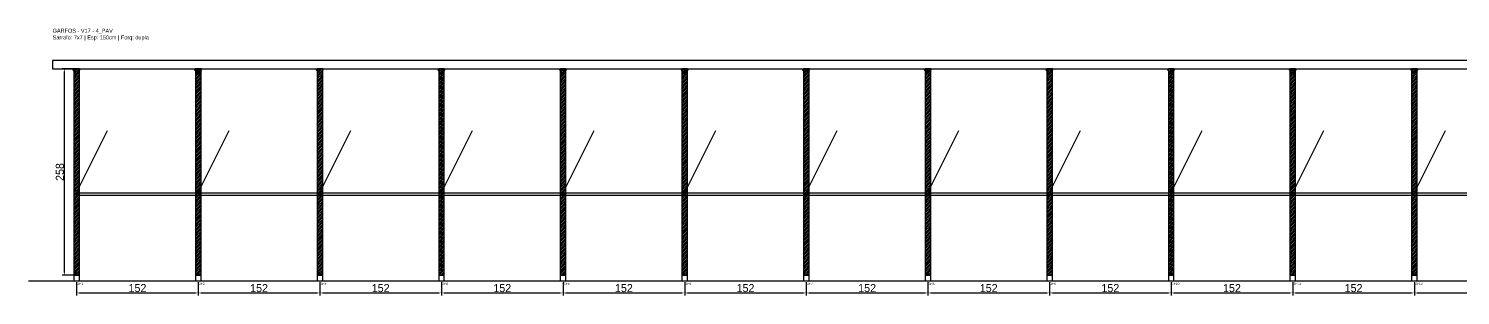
# Model space of a CAD drawing. Header units: metres. Extents: x -30 to 3585, y -25 to 308.
# Drawn here: x -30 to 1759, y -25 to 308 of the extents above; entities that cross this region are included whole.
import ezdxf

# ---------------------------------------------------------------- set-up
doc = ezdxf.new("R2010")
doc.units = ezdxf.units.M
for name, color, linetype in [('BARRA_ANCORAGEM', 1, 'Continuous'), ('COTA', 241, 'Continuous'), ('GARFOS OK', 3, 'Continuous'), ('NOME DA VIGA', 6, 'Continuous'), ('SARR_7x7', 40, 'Continuous'), ('TIRAS REESCORAMENTO', 252, 'Continuous'), ('VIGAS', 3, 'Continuous')]:
    doc.layers.add(name, color=color, linetype=linetype)
doc.dimstyles.new('EZ DXF', dxfattribs={"dimtxt": 10, "dimasz": 3.5, "dimexe": 3, "dimexo": 1.5, "dimgap": 1, "dimtad": 1, "dimdec": 1, "dimdsep": 46, "dimcen": 2.5, "dimazin": 3, "dimtfac": 1, "dimtmove": 0, "dimatfit": 3})

msp = doc.modelspace()

# ---------------------------------------------------------------- hatches: boundary and pattern name
at = {"layer": 'COTA'}
h = msp.add_hatch(dxfattribs=at)
h.set_pattern_fill('ANSI31', scale=0.5)
h.paths.add_polyline_path([(26.5, 0), (33.5, 0), (33.5, 258), (26.5, 258)])
h = msp.add_hatch(dxfattribs=at)
h.set_pattern_fill('ANSI31', scale=0.5)
h.paths.add_polyline_path([(178.48, 0), (185.48, 0), (185.48, 258), (178.48, 258)])
h = msp.add_hatch(dxfattribs=at)
h.set_pattern_fill('ANSI31', scale=0.5)
h.paths.add_polyline_path([(330.45, 0), (337.45, 0), (337.45, 258), (330.45, 258)])
h = msp.add_hatch(dxfattribs=at)
h.set_pattern_fill('ANSI31', scale=0.5)
h.paths.add_polyline_path([(482.43, 0), (489.43, 0), (489.43, 258), (482.43, 258)])
h = msp.add_hatch(dxfattribs=at)
h.set_pattern_fill('ANSI31', scale=0.5)
h.paths.add_polyline_path([(634.41, 0), (641.41, 0), (641.41, 258), (634.41, 258)])
h = msp.add_hatch(dxfattribs=at)
h.set_pattern_fill('ANSI31', scale=0.5)
h.paths.add_polyline_path([(786.38, 0), (793.38, 0), (793.38, 258), (786.38, 258)])
h = msp.add_hatch(dxfattribs=at)
h.set_pattern_fill('ANSI31', scale=0.5)
h.paths.add_polyline_path([(938.36, 0), (945.36, 0), (945.36, 258), (938.36, 258)])
h = msp.add_hatch(dxfattribs=at)
h.set_pattern_fill('ANSI31', scale=0.5)
h.paths.add_polyline_path([(1090.34, 0), (1097.34, 0), (1097.34, 258), (1090.34, 258)])
h = msp.add_hatch(dxfattribs=at)
h.set_pattern_fill('ANSI31', scale=0.5)
h.paths.add_polyline_path([(1242.31, 0), (1249.31, 0), (1249.31, 258), (1242.31, 258)])
h = msp.add_hatch(dxfattribs=at)
h.set_pattern_fill('ANSI31', scale=0.5)
h.paths.add_polyline_path([(1394.29, 0), (1401.29, 0), (1401.29, 258), (1394.29, 258)])
h = msp.add_hatch(dxfattribs=at)
h.set_pattern_fill('ANSI31', scale=0.5)
h.paths.add_polyline_path([(1546.27, 0), (1553.27, 0), (1553.27, 258), (1546.27, 258)])
h = msp.add_hatch(dxfattribs=at)
h.set_pattern_fill('ANSI31', scale=0.5)
h.paths.add_polyline_path([(1698.24, 0), (1705.24, 0), (1705.24, 258), (1698.24, 258)])

# ---------------------------------------------------------------- linework, layer by layer
at = {"layer": 'BARRA_ANCORAGEM'}
for p, q in [((30, 103.2), (68.7, 180.6)), ((181.98, 103.2), (220.68, 180.6)), ((333.95, 103.2), (372.65, 180.6)), ((485.93, 103.2), (524.63, 180.6)), ((637.91, 103.2), (676.61, 180.6)), ((789.88, 103.2), (828.58, 180.6)), ((941.86, 103.2), (980.56, 180.6)), ((1093.84, 103.2), (1132.54, 180.6)), ((1245.81, 103.2), (1284.51, 180.6)), ((1397.79, 103.2), (1436.49, 180.6)), ((1549.77, 103.2), (1588.47, 180.6)), ((1701.74, 103.2), (1740.44, 180.6))]:
    msp.add_line(p, q, dxfattribs=at)
at = {"layer": 'GARFOS OK'}
for p, q in [((30, 251), (25, 258)), ((25, 258), (35, 258)), ((30, 251), (35, 258)), ((181.98, 251), (176.98, 258)), ((176.98, 258), (186.98, 258)), ((181.98, 251), (186.98, 258)), ((333.95, 251), (328.95, 258)), ((328.95, 258), (338.95, 258)), ((333.95, 251), (338.95, 258)), ((485.93, 251), (480.93, 258)), ((480.93, 258), (490.93, 258)), ((485.93, 251), (490.93, 258)), ((637.91, 251), (632.91, 258)), ((632.91, 258), (642.91, 258)), ((637.91, 251), (642.91, 258)), ((789.88, 251), (784.88, 258)), ((784.88, 258), (794.88, 258)), ((789.88, 251), (794.88, 258)), ((941.86, 251), (936.86, 258)), ((936.86, 258), (946.86, 258)), ((941.86, 251), (946.86, 258)), ((1093.84, 251), (1088.84, 258)), ((1088.84, 258), (1098.84, 258)), ((1093.84, 251), (1098.84, 258)), ((1245.81, 251), (1240.81, 258)), ((1240.81, 258), (1250.81, 258)), ((1245.81, 251), (1250.81, 258)), ((1397.79, 251), (1392.79, 258)), ((1392.79, 258), (1402.79, 258)), ((1397.79, 251), (1402.79, 258)), ((1549.77, 251), (1544.77, 258)), ((1544.77, 258), (1554.77, 258)), ((1549.77, 251), (1554.77, 258)), ((1701.74, 251), (1696.74, 258)), ((1696.74, 258), (1706.74, 258)), ((1701.74, 251), (1706.74, 258))]:
    msp.add_line(p, q, dxfattribs=at)
at = {"layer": 'GARFOS OK', "linetype": 'CONTINUOUS'}
msp.add_line((-30, -7), (3585.46, -7), dxfattribs=at)
at = {"layer": 'GARFOS OK'}
for points in [[(26.5, 0), (33.5, 0), (33.5, 258), (26.5, 258), (26.5, 0)], [(178.48, 0), (185.48, 0), (185.48, 258), (178.48, 258), (178.48, 0)], [(330.45, 0), (337.45, 0), (337.45, 258), (330.45, 258), (330.45, 0)], [(482.43, 0), (489.43, 0), (489.43, 258), (482.43, 258), (482.43, 0)], [(634.41, 0), (641.41, 0), (641.41, 258), (634.41, 258), (634.41, 0)], [(786.38, 0), (793.38, 0), (793.38, 258), (786.38, 258), (786.38, 0)], [(938.36, 0), (945.36, 0), (945.36, 258), (938.36, 258), (938.36, 0)], [(1090.34, 0), (1097.34, 0), (1097.34, 258), (1090.34, 258), (1090.34, 0)], [(1242.31, 0), (1249.31, 0), (1249.31, 258), (1242.31, 258), (1242.31, 0)], [(1394.29, 0), (1401.29, 0), (1401.29, 258), (1394.29, 258), (1394.29, 0)], [(1546.27, 0), (1553.27, 0), (1553.27, 258), (1546.27, 258), (1546.27, 0)], [(1698.24, 0), (1705.24, 0), (1705.24, 258), (1698.24, 258), (1698.24, 0)]]:
    msp.add_lwpolyline(points, dxfattribs=at)
at = {"layer": 'SARR_7x7'}
for points in [[(26.5, -7), (33.5, -7), (33.5, 0), (26.5, 0), (26.5, -7)], [(178.48, -7), (185.48, -7), (185.48, 0), (178.48, 0), (178.48, -7)], [(330.45, -7), (337.45, -7), (337.45, 0), (330.45, 0), (330.45, -7)], [(482.43, -7), (489.43, -7), (489.43, 0), (482.43, 0), (482.43, -7)], [(634.41, -7), (641.41, -7), (641.41, 0), (634.41, 0), (634.41, -7)], [(786.38, -7), (793.38, -7), (793.38, 0), (786.38, 0), (786.38, -7)], [(938.36, -7), (945.36, -7), (945.36, 0), (938.36, 0), (938.36, -7)], [(1090.34, -7), (1097.34, -7), (1097.34, 0), (1090.34, 0), (1090.34, -7)], [(1242.31, -7), (1249.31, -7), (1249.31, 0), (1242.31, 0), (1242.31, -7)], [(1394.29, -7), (1401.29, -7), (1401.29, 0), (1394.29, 0), (1394.29, -7)], [(1546.27, -7), (1553.27, -7), (1553.27, 0), (1546.27, 0), (1546.27, -7)], [(1698.24, -7), (1705.24, -7), (1705.24, 0), (1698.24, 0), (1698.24, -7)]]:
    msp.add_lwpolyline(points, dxfattribs=at)
at = {"layer": 'TIRAS REESCORAMENTO'}
for points in [[(30, 100), (181.98, 100), (181.98, 102.5), (30, 102.5), (30, 100)], [(181.98, 100), (333.95, 100), (333.95, 102.5), (181.98, 102.5), (181.98, 100)], [(333.95, 100), (485.93, 100), (485.93, 102.5), (333.95, 102.5), (333.95, 100)], [(485.93, 100), (637.91, 100), (637.91, 102.5), (485.93, 102.5), (485.93, 100)], [(637.91, 100), (789.88, 100), (789.88, 102.5), (637.91, 102.5), (637.91, 100)], [(789.88, 100), (941.86, 100), (941.86, 102.5), (789.88, 102.5), (789.88, 100)], [(941.86, 100), (1093.84, 100), (1093.84, 102.5), (941.86, 102.5), (941.86, 100)], [(1093.84, 100), (1245.81, 100), (1245.81, 102.5), (1093.84, 102.5), (1093.84, 100)], [(1245.81, 100), (1397.79, 100), (1397.79, 102.5), (1245.81, 102.5), (1245.81, 100)], [(1397.79, 100), (1549.77, 100), (1549.77, 102.5), (1397.79, 102.5), (1397.79, 100)], [(1549.77, 100), (1701.74, 100), (1701.74, 102.5), (1549.77, 102.5), (1549.77, 100)], [(1701.74, 100), (1853.72, 100), (1853.72, 102.5), (1701.74, 102.5), (1701.74, 100)]]:
    msp.add_lwpolyline(points, dxfattribs=at)
at = {"layer": 'VIGAS'}
msp.add_lwpolyline([(0, 258), (3555.46, 258), (3555.46, 268), (0, 268), (0, 258)], dxfattribs=at)

# ---------------------------------------------------------------- texts
at = {"layer": 'NOME DA VIGA'}
for s, p in [('GF1', (30, -12)), ('GF2', (181.98, -12)), ('GF3', (333.95, -12)), ('GF4', (485.93, -12)), ('GF5', (637.91, -12)), ('GF6', (789.88, -12)), ('GF7', (941.86, -12)), ('GF8', (1093.84, -12)), ('GF9', (1245.81, -12)), ('GF10', (1397.79, -12)), ('GF11', (1549.77, -12)), ('GF12', (1701.74, -12))]:
    msp.add_text(s, height=3, dxfattribs=at).set_placement(p)
at = {"layer": 'NOME DA VIGA', "insert": (0, 293), "char_height": 5, "attachment_point": 7}
msp.add_mtext('GARFOS - V17 - 4_PAV\\PSarrafo: 7x7 | Esp: 150cm | Forq: dupla', dxfattribs=at)

# ---------------------------------------------------------------- dimensions: what is measured, and where the dimension line sits
at = {"layer": 'COTA'}
msp.add_linear_dim(base=(15, 0), p1=(30, 0), p2=(30, 258), angle=90, dimstyle='EZ DXF', dxfattribs=at).render()
for base, p1, p2 in [((30, -22), (30, -7), (181.98, -7)), ((181.98, -22), (181.98, -7), (333.95, -7)), ((333.95, -22), (333.95, -7), (485.93, -7)), ((485.93, -22), (485.93, -7), (637.91, -7)), ((637.91, -22), (637.91, -7), (789.88, -7)), ((789.88, -22), (789.88, -7), (941.86, -7)), ((941.86, -22), (941.86, -7), (1093.84, -7)), ((1093.84, -22), (1093.84, -7), (1245.81, -7)), ((1245.81, -22), (1245.81, -7), (1397.79, -7)), ((1397.79, -22), (1397.79, -7), (1549.77, -7)), ((1549.77, -22), (1549.77, -7), (1701.74, -7)), ((1701.74, -22), (1701.74, -7), (1853.72, -7))]:
    msp.add_linear_dim(base=base, p1=p1, p2=p2, dimstyle='EZ DXF', dxfattribs=at).render()

doc.saveas('drawing.dxf')
